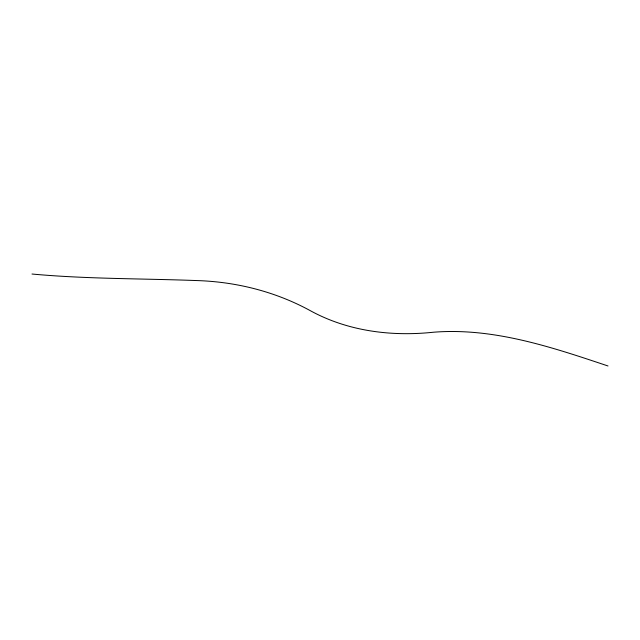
<?xml version="1.0" encoding="UTF-8"?>
<svg xmlns="http://www.w3.org/2000/svg" width="640" height="640" viewBox="0 0 640 640"><rect width="100%" height="100%" fill="white"/><g stroke="black" fill="none" stroke-linecap="round" stroke-linejoin="round"><path stroke-width="0.96" d="M32 274.024C86.648 279.056 141.56 278.488 196.352 280.552C235.944 281.704 275.184 291.528 310.032 310.528C347.56 331.176 391.152 336.688 433.296 332.24C493.432 327.4 551.824 347.184 608 365.976"/></g></svg>
